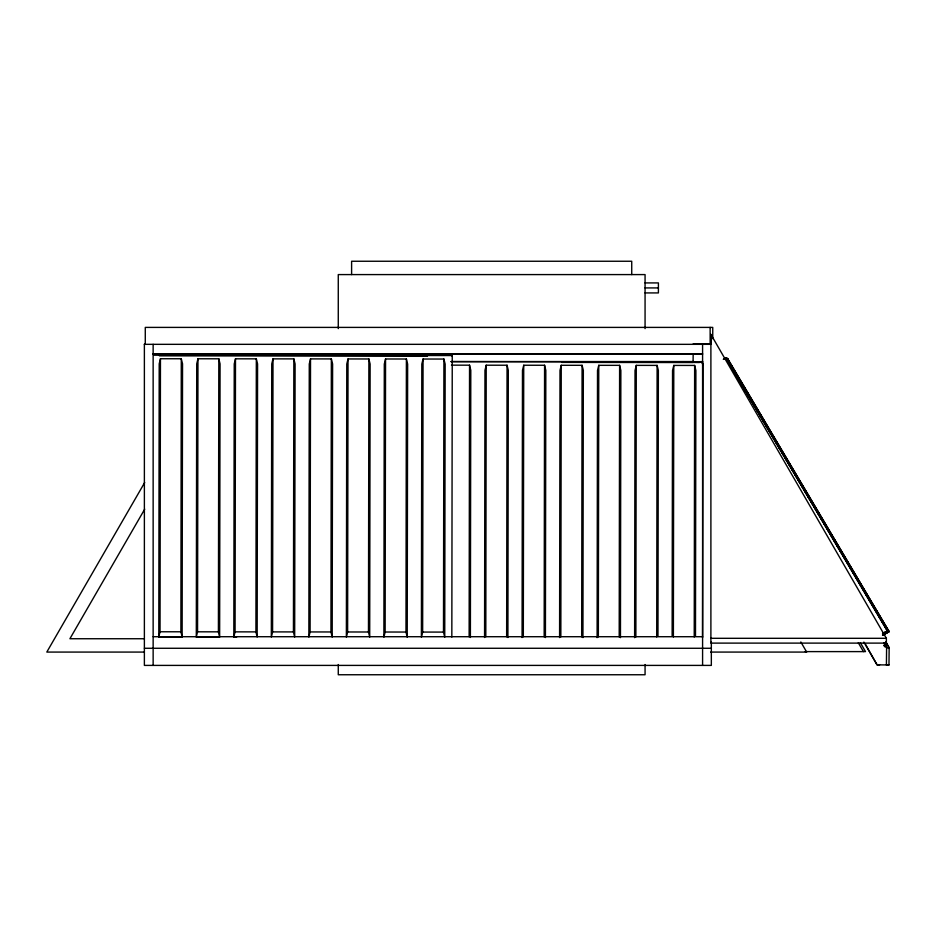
<?xml version="1.0" encoding="UTF-8"?>
<svg xmlns="http://www.w3.org/2000/svg" width="936" height="936" viewBox="0 0 936 936"><rect width="100%" height="100%" fill="white"/><g stroke="black" fill="none" stroke-linecap="round" stroke-linejoin="round"><path stroke-width="1.4" d="M452.252 356.171L452.252 355.54L153.586 355.2M710.892 343.465L710.892 334.386L886.357 638.305L886.357 643.114L710.892 643.114L710.892 334.386M158.792 636.854L159.202 363.823L160.454 358.734L181.291 358.757L182.543 363.847L182.134 636.889L158.792 636.854L160.044 631.765L160.454 358.734M182.134 636.889L180.882 631.788L181.291 358.757M196.303 636.901L196.724 363.87L197.964 358.769L218.813 358.792L220.065 363.893L219.644 636.925L196.303 636.901L197.554 631.812L197.964 358.769M219.644 636.925L218.404 631.835L218.813 358.792M236.738 636.948L233.824 636.948L234.234 363.905L235.486 358.816L256.324 358.839L257.575 363.928L257.166 636.971L255.914 631.882L256.324 358.839M233.824 636.948L235.076 631.858L235.486 358.816M272.996 358.862L271.744 363.952L271.335 636.983L272.587 631.894L272.996 358.862L293.846 358.886L295.097 363.975L294.676 637.018L293.436 631.917L293.846 358.886M310.518 358.897L309.266 363.987L308.857 637.03L310.108 631.94L310.518 358.897L331.356 358.921L332.608 364.022L332.198 637.053L330.946 631.964L331.356 358.921M348.028 358.944L346.776 364.034L346.367 637.065L347.619 631.975L348.028 358.944L368.878 358.968L370.13 364.057L369.708 637.1L368.468 631.999L368.878 358.968M385.55 358.979L384.298 364.081L383.889 637.112L385.141 632.022L385.55 358.979L406.388 359.003L407.64 364.104L407.23 637.135L405.978 632.046L406.388 359.003M423.06 359.026L421.808 364.116L421.399 637.159L422.651 632.069L423.06 359.026L443.91 359.05L445.162 364.139L444.74 637.182L443.488 632.092L443.91 359.05M451.831 637.053L452.252 355.54M469.135 636.761L469.544 365.18L451.48 365.157M470.387 637.475L470.796 370.27L469.544 365.18M484.567 637.486L484.965 370.293L486.217 365.204L507.055 365.227L508.306 370.317L507.909 637.51M485.807 636.772L486.217 365.204M506.645 636.796L507.055 365.227M522.077 637.533L522.475 370.328L523.727 365.239L544.577 365.262L545.828 370.363L545.419 637.556M523.318 636.819L523.727 365.239M544.167 636.843L544.577 365.262M559.588 637.568L559.997 370.375L561.249 365.286L582.087 365.309L583.339 370.399L582.941 637.591M560.84 636.866L561.249 365.286M581.677 636.889L582.087 365.309M597.11 637.615L597.507 370.41L598.759 365.321L619.609 365.344L620.86 370.445L620.451 637.638M598.35 636.901L598.759 365.321M619.199 636.925L619.609 365.344M634.62 637.65L635.029 370.457L636.281 365.368L657.119 365.391L658.371 370.48L657.973 636.223M635.872 636.948L636.281 365.368M656.709 636.971L657.119 365.391M672.142 636.234L672.539 370.504L673.791 365.414L694.641 365.438L695.893 370.527L695.483 636.258M673.382 636.983L673.791 365.414M694.231 637.006L694.641 365.438M702.573 637.603L702.983 363.379M693.178 353.796L693.073 362.454L699.344 362.513L701.158 361.495L703.357 365.297M144.682 482.543L46.8 652.076L144.308 652.076M144.694 509.196L69.907 638.738L144.109 638.738M723.446 359.248L725.915 357.786L887.445 630.864L882.531 633.777M723.411 359.225L726.008 357.833M723.598 359.307L726.067 357.856L887.796 631.016M883.467 632.923L887.89 631.063L882.882 633.929M887.644 630.958L882.625 633.824L887.843 631.039L725.716 357.704L887.152 630.747M883.537 634.21L888.557 631.344M882.508 635.029L888.755 631.426L727.015 358.266L727.752 358.582M882.566 635.053L888.954 631.519M882.753 635.135L889.141 631.601L727.6 358.523M884.181 634.491L889.2 631.625L888.463 631.309M883.841 645.629L885.702 645.337L884.625 645.969M884.426 646.706L886.802 645.372L885.397 642.88M645.068 282.918L658.406 282.918L658.406 292.921L645.068 292.921M645.068 287.925L658.406 287.925M144.378 344.331L711.337 344.331M153.141 353.773L702.585 353.773M153.141 354.182L702.585 354.182M451.246 361.553L693.822 361.553M153.141 636.714L702.585 636.714M710.892 638.305L886.357 638.305M884.263 645.372L886.802 645.372M144.378 648.274L711.337 648.274M805.194 651.608L865.507 651.608L860.371 642.751M710.623 652.076L806.68 652.076L800.83 641.956M879.618 664.852L877.079 664.852L863.87 642.096M159.412 355.844L427.483 356.148M450.941 361.635L702.983 361.928M561.67 362.396L692.792 362.548M160.044 631.765L180.882 631.788M197.554 631.812L218.404 631.835M235.076 631.858L255.914 631.882M272.587 631.894L293.436 631.917M310.108 631.94L330.946 631.964M347.619 631.975L368.468 631.999M385.141 632.022L405.978 632.046M422.651 632.069L443.488 632.092M693.26 343.699L710.342 343.863M888.989 664.946L877.055 664.852L865.554 644.436M727.307 358.394L889.001 631.543M884.216 642.821L885.702 645.337M883.666 642.763L886.603 647.806L886.415 664.946L888.978 664.946L889.153 647.806L885.877 642.026L889.153 647.806L886.603 647.806L883.993 643.184M858.3 642.751L863.437 651.608M712.741 338.692L712.741 327.401L145.279 327.401L145.279 344.331M711.337 641.979L711.337 665.402L144.378 665.402L144.378 344.167M710.143 327.401L710.167 344.331M702.585 344.331L702.585 665.402M645.068 328.618L645.068 274.587L338.27 274.587L338.27 328.618M645.068 664.525L645.068 674.751L338.27 674.751L338.27 664.525M631.73 274.587L631.73 261.249L351.608 261.249L351.608 274.587M153.141 344.331L153.141 665.402"/></g></svg>
